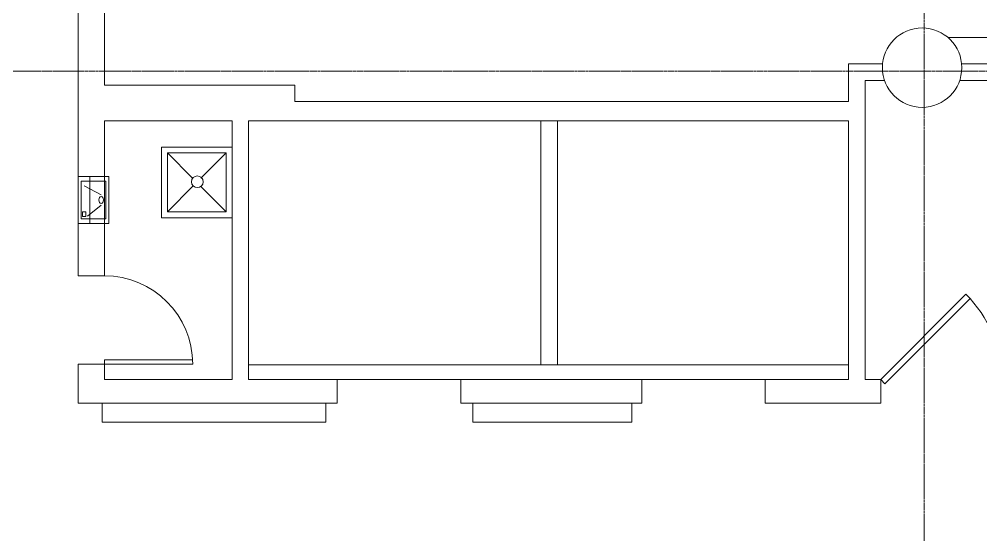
# Model space of a CAD drawing. Header units: inches. Extents: x 1756 to 10721, y -35 to 3002.
# Drawn here: x 8939.6 to 9266.5, y 1514.7 to 1689.9 of the extents above; entities that cross this region are included whole.
import ezdxf

# ---------------------------------------------------------------- set-up
doc = ezdxf.new("R2010")
doc.units = ezdxf.units.IN
doc.header["$MEASUREMENT"] = 0
doc.linetypes.add('IMPORT-CENTER2 _2_', pattern=[1.125, 0.75, -0.125, 0.125, -0.125])
for name, color, linetype, lineweight in [('A-DOOR', 31, 'Continuous', 18), ('A-GRID', 250, 'Continuous', 9), ('A-WALL', 113, 'Continuous', 18), ('P-Flor-Fixt', 250, 'Continuous', 9), ('S-Cols', 250, 'Continuous', 9), ('USB 03_modified_dwg', 252, 'Continuous', 9)]:
    doc.layers.add(name, color=color, linetype=linetype, lineweight=lineweight)

# ---------------------------------------------------------------- blocks, each defined once
blk = doc.blocks.new('USB 03_modified_dwg_ADO001-412553-Overall Floor Plan')
at = {"layer": 'A-DOOR', "color": 250, "lineweight": 9, "flags": 128}
blk.add_lwpolyline([(2216.92, 1405.19), (2187.93, 1376.2), (2189.34, 1374.79), (2218.29, 1403.75)], dxfattribs=at)
at = {"layer": 'A-DOOR', "color": 250, "lineweight": 9}
blk.add_arc((2187.93, 1376.2), 41, 0, 45, dxfattribs=at)
blk = doc.blocks.new('USB 03_modified_dwg_ADO102-412560-Overall Floor Plan')
at = {"layer": 'A-DOOR', "color": 250, "lineweight": 9, "flags": 128}
blk.add_lwpolyline([(1953.96, 1382.91), (1924, 1382.91), (1924, 1381.45), (1954, 1381.45)], dxfattribs=at)
at = {"layer": 'A-DOOR', "color": 250, "lineweight": 9}
blk.add_arc((1924, 1381.45), 30, 0, 90, dxfattribs=at)
blk = doc.blocks.new('USB 03_modified_dwg_AA13A-412561-Overall Floor Plan')
at = {"layer": 'A-WALL', "color": 250, "lineweight": 9}
for p, q in [((1917.09, 1442.02), (1922.9, 1439.01)), ((1918.16, 1431.73), (1922.9, 1435.48))]:
    blk.add_line(p, q, dxfattribs=at)
at = {"layer": 'A-WALL', "color": 250, "lineweight": 9, "flags": 128}
for points in [[(1925.49, 1445.22), (1925.49, 1429.22), (1914.99, 1429.22), (1914.99, 1445.22)], [(1924.44, 1443.62), (1916.04, 1443.62), (1916.04, 1430.82), (1924.44, 1430.82)], [(1917.61, 1431.62), (1916.56, 1431.62), (1916.56, 1433.22), (1917.61, 1433.22)]]:
    blk.add_lwpolyline(points, close=True, dxfattribs=at)
at = {"layer": 'A-WALL', "color": 250, "lineweight": 9}
blk.add_ellipse((1922.86, 1437.22), major_axis=(0, 1.17), ratio=0.65625, dxfattribs=at)
blk = doc.blocks.new('USB 03_modified_dwg-397434-Overall Floor Plan')
at = {"layer": 'A-GRID', "linetype": 'IMPORT-CENTER2 _2_'}
for p, q in [((2202.68, -152.88), (2202.68, 2772.76)), ((1045.75, 1480.99), (3130.25, 1480.99))]:
    blk.add_line(p, q, dxfattribs=at)
at = {"layer": 'A-WALL', "color": 250, "lineweight": 9}
for p, q in [((2072.37, 1381.2), (2072.37, 1464.08)), ((2078, 1381.2), (2078, 1464.08)), ((1919, 1429.2), (1919, 1445.24)), ((2177, 1381.2), (1973, 1381.2))]:
    blk.add_line(p, q, dxfattribs=at)
at = {"layer": 'A-WALL', "color": 250, "lineweight": 9, "flags": 128}
for points in [[(2214.77, 1477.83), (2432.37, 1477.83), (2432.37, 1510.17), (2480.92, 1510.17), (2480.92, 1496.95), (2488.47, 1496.95), (2488.47, 1516.42), (2407.84, 1516.42)], [(1924, 1381.45), (1924, 1376.2), (1967.38, 1376.2), (1967.38, 1464.08), (1924, 1464.08), (1924, 1445.24), (1924, 1429.2), (1924, 1445.24), (1915, 1445.24), (1915, 1429.2), (1924, 1429.2), (1924, 1411.45), (1915, 1411.45), (1915, 1510.59), (1924, 1510.59), (1924, 1476.27)], [(2210.74, 1492.49), (2427.87, 1492.49), (2427.87, 1483.45), (2215.44, 1483.45)], [(2188.56, 1483.45), (2177, 1483.45), (2177, 1470.7), (1993.88, 1470.7), (1988.73, 1470.7), (1988.73, 1476.27), (1924, 1476.27)], [(2189.23, 1477.83), (2182.62, 1477.83), (2182.62, 1376.2), (2187.93, 1376.2), (2187.93, 1368.22)], [(2003.11, 1376.2), (2003.11, 1368.2), (1915, 1368.2), (1915, 1381.45), (1923.85, 1381.45)], [(2106.69, 1376.2), (2106.69, 1368.2), (2045.16, 1368.2), (2045.16, 1376.2)], [(2187.93, 1368.2), (2148.69, 1368.2), (2148.69, 1376.2)], [(1923.22, 1368.2), (1923.22, 1361.7), (1999.22, 1361.7), (1999.22, 1368.2)], [(2049.28, 1368.2), (2049.28, 1361.7), (2103.28, 1361.7), (2103.28, 1368.2)]]:
    blk.add_lwpolyline(points, dxfattribs=at)
blk.add_lwpolyline([(2177, 1376.2), (2177, 1464.08), (1973, 1464.08), (1973, 1376.2)], close=True, dxfattribs=at)
at = {"layer": 'P-Flor-Fixt'}
for p, q in [((1965.37, 1453.2), (1956.79, 1444.62)), ((1954.16, 1441.99), (1945.37, 1433.2)), ((1956.79, 1441.79), (1965.37, 1433.2))]:
    blk.add_line(p, q, dxfattribs=at)
at = {"layer": 'P-Flor-Fixt', "flags": 128}
blk.add_lwpolyline([(1943.38, 1455.2), (1967.38, 1455.2), (1967.38, 1431.2), (1943.38, 1431.2)], close=True, dxfattribs=at)
blk.add_lwpolyline([(1945.37, 1453.2), (1965.37, 1453.2), (1965.37, 1433.2), (1945.37, 1433.2), (1945.37, 1453.2), (1953.96, 1444.62)], dxfattribs=at)
at = {"layer": 'P-Flor-Fixt'}
blk.add_circle((1955.56, 1443.41), 2, dxfattribs=at)
at = {"layer": 'S-Cols'}
blk.add_circle((2202, 1482.2), 13.5, dxfattribs=at)
blk.add_circle((2202, 1482.2), 13.5, dxfattribs=at)
for name in ['USB 03_modified_dwg_AA13A-412561-Overall Floor Plan', 'USB 03_modified_dwg_ADO102-412560-Overall Floor Plan', 'USB 03_modified_dwg_ADO001-412553-Overall Floor Plan']:
    blk.add_blockref(name, (0, 0))

msp = doc.modelspace()

# ---------------------------------------------------------------- block references
at = {"layer": 'USB 03_modified_dwg', "color": 250}
msp.add_blockref('USB 03_modified_dwg-397434-Overall Floor Plan', (7044.57, 191.26), dxfattribs=at)

doc.saveas('drawing.dxf')
